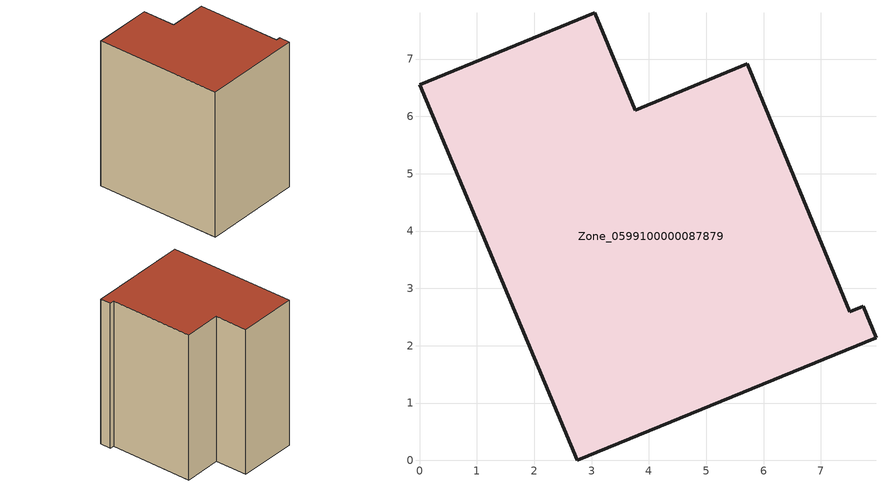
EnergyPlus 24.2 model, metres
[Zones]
Zone_0599100000087879
 floor ground (C_G): 3.76,6.11 5.72,6.92 7.5,2.59 7.74,2.69 7.96,2.14 2.75,0 0,6.55 3.06,7.81 z0
 wall outside (C_F): 2.75,0 7.96,2.14 7.74,2.69 7.5,2.59 5.72,6.92 3.76,6.11 3.06,7.81 0,6.55 2.75,0 z0:8.4
 roof outside (C_R): 3.06,7.81 0,6.55 2.75,0 7.96,2.14 7.74,2.69 7.5,2.59 5.72,6.92 3.76,6.11 z8.4
[BUILDING]
Pand.0599100000087879: North Axis=0; Terrain=City; Loads Convergence Tolerance Value=0.04; Temperature Convergence Tolerance Value=0.4; Solar Distribution=FullExterior; Maximum Number of Warmup Days=25; Minimum Number of Warmup Days=1
[Site:Location]
Rotterdam.The.Hague.AP_ZH_NLD Design_Conditions: Latitude=51.96; Longitude=4.45; Time Zone=1; Elevation=-4.5
[SITE:GROUNDTEMPERATURE:BUILDINGSURFACE]
18, 18, 18, 18, 18, 18, 18, 18, 18, 18, 18, 18
[MATERIAL] Thermal Absorptance=0.9; Solar Absorptance=0.7; Visible Absorptance=0.7
Name | Roughness | Thickness | Conductivity | Density | Specific Heat
G.TI.1975-1991 | MediumSmooth | 0.15 | 0.288461 | 540 | 1210
F.TI.1975-1991 | Rough | 0.3 | 0.230769 | 1920 | 840
R.TI.1975-1991 | MediumRough | 0.2 | 0.153846 | 1500 | 1000
[CONSTRUCTION]
C_G: G.TI.1975-1991
C_F: F.TI.1975-1991
C_R: R.TI.1975-1991
[ZONE]
Zone_0599100000087879: Type=1; Multiplier=1; Ceiling Height=Autocalculate; Volume=Autocalculate; Floor Area=autocalculate; Part of Total Floor Area=Yes
[ZONEINFILTRATION:DESIGNFLOWRATE]
Infil_Zone_0599100000087879: Zone or ZoneList or Space or SpaceList=Zone_0599100000087879; Schedule=AlwaysOn; Design Flow Rate Calculation Method=Flow/Area; Flow Rate per Floor Area=0.003; Constant Term Coefficient=1; Temperature Term Coefficient=0; Velocity Term Coefficient=0; Velocity Squared Term Coefficient=0
[HVACTEMPLATE:ZONE:IDEALLOADSAIRSYSTEM]
Zone_0599100000087879: Maximum Heating Supply Air Temperature=50; Minimum Cooling Supply Air Temperature=13; Maximum Heating Supply Air Humidity Ratio=0.0156; Minimum Cooling Supply Air Humidity Ratio=0.0077; Heating Limit=NoLimit; Cooling Limit=NoLimit; Dehumidification Control Type=ConstantSensibleHeatRatio; Cooling Sensible Heat Ratio=0.7; Dehumidification Setpoint=60; Humidification Control Type=None; Humidification Setpoint=30; Outdoor Air Method=None; Outdoor Air Flow Rate per Person=0.00944; Outdoor Air Flow Rate per Zone Floor Area=0; Outdoor Air Flow Rate per Zone=0; Demand Controlled Ventilation Type=None; Outdoor Air Economizer Type=NoEconomizer; Heat Recovery Type=None; Sensible Heat Recovery Effectiveness=0.7; Latent Heat Recovery Effectiveness=0.65
[ZONECONTROL:THERMOSTAT]
ThermostatControl_Zone_0599100000087879: Zone or ZoneList=Zone_0599100000087879; Control Type Schedule=DualSetpointControlType; Control 1=Thermostat_Zone_0599100000087879; Temperature Difference Between Cutout And Setpoint=0
[THERMOSTATSETPOINT:DUALSETPOINT]
Thermostat_Zone_0599100000087879: Heating Setpoint Temperature Schedule=HeatingSetpoint_Zone_0599100000087879; Cooling Setpoint Temperature Schedule=CoolingSetpoint_Zone_0599100000087879
[SCHEDULE:COMPACT]
HeatingSetpoint_Zone_0599100000087879: Through: 12/31, For: AllDays, Until: 24:00, 21
CoolingSetpoint_Zone_0599100000087879: Through: 12/31, For: AllDays, Until: 24:00, 24
DualSetpointControlType: Through: 12/31, For: AllDays, Until: 24:00, 4
AlwaysOn: Through: 12/31, For: AllDays, Until: 24:00, 1
